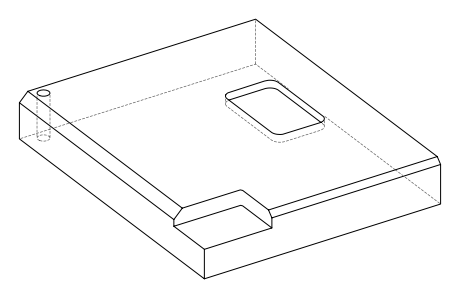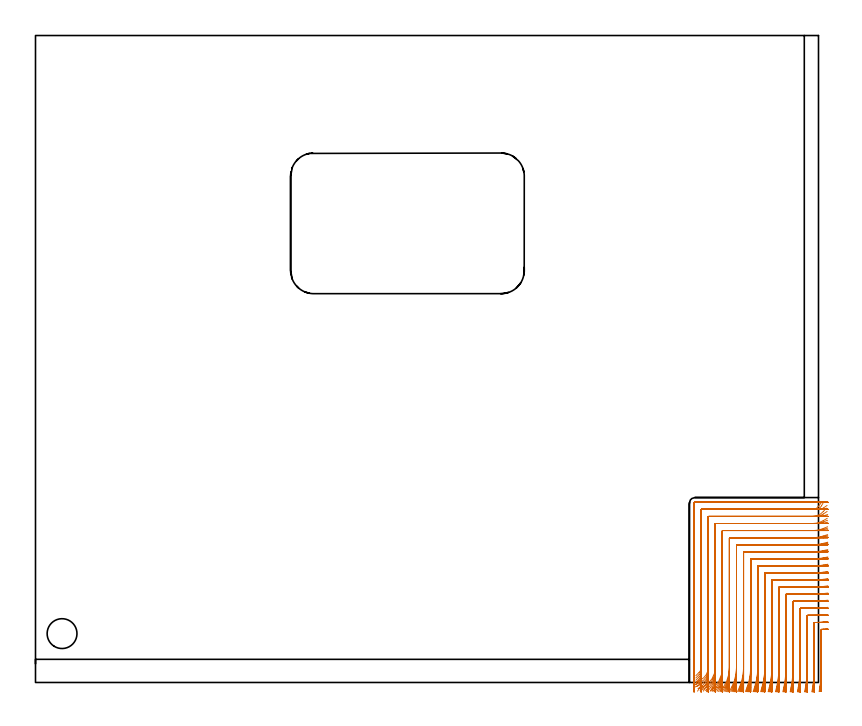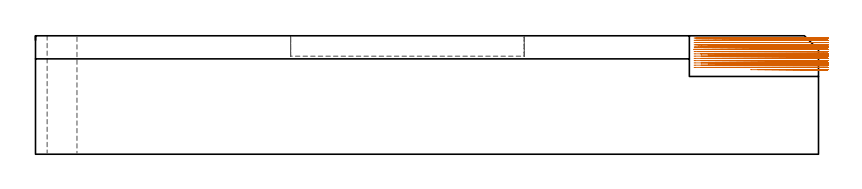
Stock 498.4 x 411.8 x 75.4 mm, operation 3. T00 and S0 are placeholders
(PLAN: 5 operations, 3 tool changes, 126.8 min)
(1 AREA_MILL | FG_CHAMFER_SURFACE | UGT0205_001 | 9.58 min | 12131 mm3)
(2 AREA_MILL_1 | FG_CHAMFER_SURFACE_1 | UGT0205_001 | 20.18 min | 45742 mm3)
(3 MILL_CORNER_NOTCH_RECTANGULAR | CORNER_NOTCH_RECTANGULAR | NXT0201_008 | Follow Part, ap 1.5, ae 75% | 94.07 min | 249529 mm3)
(4 MILL_RECTANGULAR_POCKET | POCKET_RECTANGULAR_STRAIGHT | UGT0201_006 | Follow Part, ap 7, ae 75% | 2.63 min | 170627 mm3)
(5 INDEXABLE_INSERT_DRILL_THROUGH_HOLE_FROM_SOLID | STEP1HOLE | NXT0302_009 | 0.32 min | 21308 mm3)
(TOOL UGT0205_001 | Chamfer Mill 20 x 3 x 45 deg. | D20 FL50 Z2)
(TOOL NXT0201_008 | ENDMILL 6mm [2P460-0600-NA 1630] | D6 FL26 Z6)
(TOOL UGT0201_006 | End Mill 28 mm | D28 FL25 Z2)
(TOOL NXT0302_009 | Index. Insert Drill 19mm [880-D1900L25-05] | D19 PA176 FL95 Z2)
(OP 3 MILL_CORNER_NOTCH_RECTANGULAR, part 1 of 2)
G17 G21 G94 G90
T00 M6
G54
G17 G0 G90 X504.39 Y34.232 S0 M3
G43 Z85.4 H1
Z73.961
G94 G1 X501.4 Y33.982 F250.
G2 X500.473 Y33.91 R81. F500.
G3 X500.2 Y33.617 R0.3
G1 Y9.588
G2 X499.235 Y-2.882 R81.
G1 X498.773 Y-5.846 F250.
G0 Z85.4
X504.388 Y38.764
Z73.961
G1 X501.4 Y38.499
G2 X495.989 Y38.212 R76.5 F500.
G3 X495.7 Y37.917 R0.3
G1 Y9.588
G2 X494.657 Y-3. R76.5
G1 X494.164 Y-5.959 F250.
G0 Z85.4
X504.387 Y43.299
Z73.961
G1 X501.4 Y43.018
G2 X494.645 Y42.7 R72. F500.
G1 X491.495
G3 X491.2 Y42.405 R0.3
G1 Y9.588
G2 X490.091 Y-3. R72.
G1 X489.567 Y-5.954 F250.
G0 Z85.4
X504.385 Y47.839
Z73.961
G1 X501.4 Y47.539
G2 X494.645 Y47.2 R67.5 F500.
G1 X486.995
G3 X486.7 Y46.905 R0.3
G1 Y9.588
G2 X485.516 Y-3. R67.5
G1 X484.956 Y-5.947 F250.
G0 Z85.4
X504.383 Y52.385
Z73.961
G1 X501.4 Y52.063
G2 X494.645 Y51.7 R63. F500.
G1 X482.495
G3 X482.2 Y51.405 R0.3
G1 Y9.588
G2 X480.93 Y-3. R63.
G1 X480.33 Y-5.94 F250.
G0 Z85.4
X504.38 Y56.938
Z73.961
G1 X501.4 Y56.591
G2 X494.645 Y56.2 R58.5 F500.
G1 X477.995
G3 X477.7 Y55.905 R0.3
G1 Y9.588
G2 X476.33 Y-3. R58.5
G1 X475.684 Y-5.93 F250.
G0 Z85.4
X504.376 Y61.499
Z73.961
G1 X501.4 Y61.124
G2 X494.645 Y60.7 R54. F500.
G1 X473.496
G3 X473.2 Y60.404 R0.3
G1 Y9.588
G2 X471.712 Y-3. R54.
G1 X471.013 Y-5.917 F250.
G0 Z85.4
X504.372 Y66.072
Z73.961
G1 X501.4 Y65.663
G2 X494.645 Y65.2 R49.5 F500.
G1 X468.996
G3 X468.7 Y64.904 R0.3
G1 Y9.588
G2 X467.073 Y-3. R49.5
G1 X466.31 Y-5.901 F250.
G0 Z85.4
X504.366 Y70.66
Z73.961
G1 X501.4 Y70.21
G2 X494.645 Y69.7 R45. F500.
G1 X464.496
G3 X464.2 Y69.404 R0.3
G1 Y9.588
G2 X462.404 Y-3. R45.
G1 X461.564 Y-5.88 F250.
G0 Z85.4
X504.358 Y75.268
Z73.961
G1 X501.4 Y74.767
G2 X494.645 Y74.2 R40.5 F500.
G1 X459.996
G3 X459.7 Y73.904 R0.3
G1 Y9.588
G2 X457.694 Y-3. R40.5
G1 X456.762 Y-5.851 F250.
G0 Z85.4
X504.347 Y79.902
Z73.961
G1 X501.4 Y79.339
G2 X494.645 Y78.7 R36. F500.
G1 X455.496
G3 X455.2 Y78.404 R0.3
G1 Y9.588
G2 X452.928 Y-3. R36.
G1 X451.879 Y-5.811 F250.
G0 Z85.4
X504.33 Y84.576
Z73.961
G1 X501.4 Y83.933
G2 X494.645 Y83.2 R31.5 F500.
G1 X450.996
G3 X450.7 Y82.904 R0.3
G1 Y9.588
G2 X448.076 Y-3. R31.5
G1 X446.877 Y-5.75 F250.
G0 Z85.4
X504.305 Y89.309
Z73.961
G1 X501.4 Y88.559
G2 X494.645 Y87.7 R27. F500.
G1 X446.497
G3 X446.2 Y87.403 R0.3
G1 Y9.588
G2 X443.086 Y-3. R27.
G1 X441.688 Y-5.654 F250.
G0 Z85.4
X504.262 Y94.139
Z73.961
G1 X501.4 Y93.238
G2 X494.645 Y92.2 R22.5 F500.
G1 X441.997
G3 X441.7 Y91.903 R0.3
G1 Y9.588
G2 X437.85 Y-3. R22.5
G1 X436.171 Y-5.487 F250.
G0 Z85.4
X504.181 Y99.141
Z73.961
G1 X501.4 Y98.016
G2 X494.645 Y96.7 R18. F500.
G1 X437.497
G3 X437.2 Y96.403 R0.3
G1 Y9.588
G2 X432.067 Y-3. R18.
G1 X429.969 Y-5.144 F250.
G0 Z85.4
X503.997 Y104.513
Z73.961
G1 X501.4 Y103.012
G2 X494.645 Y101.2 R13.5 F500.
G1 X432.997
G3 X432.7 Y100.903 R0.3
G1 Y9.588
G2 X424.844 Y-2.676 R13.5
G1 X422.119 Y-3.93 F250.
G0 Z85.4
X503.382 Y111.005
Z73.961
G1 X501.4 Y108.753
G2 X494.645 Y105.7 R9. F500.
G1 X428.497
G3 X428.2 Y105.403 R0.3
G1 Y9.588
G2 X423.2 Y1.525 R9.
G1 X420.512 Y0.192 F250.
G0 Z85.4
X500.035 Y114.259
Z73.961
G1 X498.173 Y111.907
G2 X494.645 Y110.2 R4.5 F500.
G1 X423.997
G3 X423.7 Y109.903 R0.3
G1 Y9.588
G2 X422.419 Y6.443 R4.5
G1 X420.323 Y4.297 F250.
G0 Z85.4
X497.645 Y114.7
Z73.961
G1 X494.645
X419.8 F500.
G3 X419.2 Y114.1 R0.6
G1 Y9.588
Y6.588 F250.
G0 Z85.4
X504.394 Y34.039
Z72.522
G1 X501.4 Y33.854
G2 X500.479 Y33.802 R81. F500.
G3 X500.2 Y33.508 R0.3
G1 Y8.148
G2 X499.456 Y-2.808 R81.
G1 X499.05 Y-5.781 F250.
G0 Z85.4
X504.394 Y38.559
Z72.522
G1 X501.4 Y38.363
G2 X496.409 Y38.2 R76.5 F500.
G1 X495.995
G3 X495.7 Y37.905 R0.3
G1 Y8.148
G2 X494.883 Y-3. R76.5
G1 X494.446 Y-5.968 F250.
G0 Z85.4
X504.393 Y43.081
Z72.522
G1 X501.4 Y42.873
G2 X496.409 Y42.7 R72. F500.
G1 X491.495
G3 X491.2 Y42.405 R0.3
G1 Y8.148
G2 X490.332 Y-3. R72.
G1 X489.867 Y-5.964 F250.
G0 Z85.4
X504.392 Y47.607
Z72.522
G1 X501.4 Y47.385
G2 X496.409 Y47.2 R67.5 F500.
G1 X486.995
G3 X486.7 Y46.905 R0.3
G1 Y8.148
G2 X485.773 Y-3. R67.5
G1 X485.278 Y-5.959 F250.
G0 Z85.4
X504.391 Y52.136
Z72.522
G1 X501.4 Y51.898
G2 X496.409 Y51.7 R63. F500.
G1 X482.495
G3 X482.2 Y51.405 R0.3
G1 Y8.148
G2 X481.206 Y-3. R63.
G1 X480.675 Y-5.953 F250.
G0 Z85.4
X504.389 Y56.669
Z72.522
G1 X501.4 Y56.413
G2 X496.409 Y56.2 R58.5 F500.
G1 X477.995
G3 X477.7 Y55.905 R0.3
G1 Y8.148
G2 X476.628 Y-3. R58.5
G1 X476.056 Y-5.945 F250.
G0 Z85.4
X504.387 Y61.208
Z72.522
G1 X501.4 Y60.931
G2 X496.409 Y60.7 R54. F500.
G1 X473.496
G3 X473.2 Y60.404 R0.3
G1 Y8.148
G2 X472.037 Y-3. R54.
G1 X471.417 Y-5.935 F250.
G0 Z85.4
X504.385 Y65.755
Z72.522
G1 X501.4 Y65.452
G2 X496.409 Y65.2 R49.5 F500.
G1 X468.996
G3 X468.7 Y64.904 R0.3
G1 Y8.148
G2 X467.428 Y-3. R49.5
G1 X466.753 Y-5.923 F250.
G0 Z85.4
X504.381 Y70.31
Z72.522
G1 X501.4 Y69.978
G2 X496.409 Y69.7 R45. F500.
G1 X464.496
G3 X464.2 Y69.404 R0.3
G1 Y8.148
G2 X462.797 Y-3. R45.
G1 X462.054 Y-5.906 F250.
G0 Z85.4
X504.377 Y74.878
Z72.522
G1 X501.4 Y74.509
G2 X496.409 Y74.2 R40.5 F500.
G1 X459.996
G3 X459.7 Y73.904 R0.3
G1 Y8.148
G2 X458.135 Y-3. R40.5
G1 X457.31 Y-5.884 F250.
G0 Z85.4
X504.371 Y79.463
Z72.522
G1 X501.4 Y79.048
G2 X496.409 Y78.7 R36. F500.
G1 X455.496
G3 X455.2 Y78.404 R0.3
G1 Y8.148
G2 X453.43 Y-3. R36.
G1 X452.501 Y-5.853 F250.
G0 Z85.4
X504.362 Y84.073
Z72.522
G1 X501.4 Y83.598
G2 X496.409 Y83.2 R31.5 F500.
G1 X450.996
G3 X450.7 Y82.904 R0.3
G1 Y8.148
G2 X448.661 Y-3. R31.5
G1 X447.6 Y-5.806 F250.
G0 Z85.4
X504.348 Y88.72
Z72.522
G1 X501.4 Y88.165
G2 X496.409 Y87.7 R27. F500.
G1 X446.497
G3 X446.2 Y87.403 R0.3
G1 Y8.148
G2 X443.791 Y-3. R27.
G1 X442.552 Y-5.732 F250.
G0 Z85.4
X504.325 Y93.426
Z72.522
G1 X501.4 Y92.76
G2 X496.409 Y92.2 R22.5 F500.
G1 X441.997
G3 X441.7 Y91.903 R0.3
G1 Y8.148
G2 X438.744 Y-3. R22.5
G1 X437.258 Y-5.606 F250.
G0 Z85.4
X504.282 Y98.237
Z72.522
G1 X501.4 Y97.406
G2 X496.409 Y96.7 R18. F500.
G1 X437.497
G3 X437.2 Y96.403 R0.3
G1 Y8.148
G2 X433.332 Y-3. R18.
G1 X431.474 Y-5.355 F250.
G0 Z85.4
X504.187 Y103.265
Z72.522
G1 X501.4 Y102.156
G2 X496.409 Y101.2 R13.5 F500.
G1 X432.997
G3 X432.7 Y100.903 R0.3
G1 Y8.148
G2 X426.814 Y-3. R13.5
G1 X424.336 Y-4.692 F250.
G0 Z85.4
X503.897 Y108.874
Z72.522
G1 X501.4 Y107.21
G2 X496.409 Y105.7 R9. F500.
G1 X428.497
G3 X428.2 Y105.403 R0.3
G1 Y8.148
G2 X423.201 Y0.086 R9.
G1 X420.514 Y-1.247 F250.
G0 Z85.4
X501.803 Y115.097
Z72.522
G1 X500.327 Y112.485
G2 X496.409 Y110.2 R4.5 F500.
G1 X423.997
G3 X423.7 Y109.903 R0.3
G1 Y8.148
G2 X422.419 Y5.003 R4.5
G1 X420.322 Y2.858 F250.
G0 Z85.4
X499.409 Y114.7
Z72.522
G1 X496.409
X419.8 F500.
G3 X419.2 Y114.1 R0.6
G1 Y8.148
Y5.148 F250.
G0 Z85.4
X504.399 Y33.835
Z71.083
G1 X501.4 Y33.74
G2 X500.488 Y33.717 R81. F500.
G3 X500.2 Y33.422 R0.3
G1 Y6.709
G2 X499.648 Y-2.728 R81.
G1 X499.299 Y-5.707 F250.
G0 Z85.4
X504.398 Y38.343
Z71.083
G1 X501.4 Y38.243
G2 X498.849 Y38.2 R76.5 F500.
G1 X495.995
G3 X495.7 Y37.905 R0.3
G1 Y6.709
G2 X495.081 Y-3. R76.5
G1 X494.701 Y-5.976 F250.
G0 Z85.4
X504.398 Y42.851
Z71.083
G1 X501.4 Y42.745
G2 X498.849 Y42.7 R72. F500.
G1 X491.495
G3 X491.2 Y42.405 R0.3
G1 Y6.709
G2 X490.542 Y-3. R72.
G1 X490.138 Y-5.973 F250.
G0 Z85.4
X504.398 Y47.362
Z71.083
G1 X501.4 Y47.248
G2 X498.849 Y47.2 R67.5 F500.
G1 X486.995
G3 X486.7 Y46.905 R0.3
G1 Y6.709
G2 X485.998 Y-3. R67.5
G1 X485.567 Y-5.969 F250.
G0 Z85.4
X504.398 Y51.873
Z71.083
G1 X501.4 Y51.752
G2 X498.849 Y51.7 R63. F500.
G1 X482.495
G3 X482.2 Y51.405 R0.3
G1 Y6.709
G2 X481.447 Y-3. R63.
G1 X480.985 Y-5.964 F250.
G0 Z85.4
X504.397 Y56.386
Z71.083
G1 X501.4 Y56.256
G2 X498.849 Y56.2 R58.5 F500.
G1 X477.995
G3 X477.7 Y55.905 R0.3
G1 Y6.709
G2 X476.889 Y-3. R58.5
G1 X476.391 Y-5.958 F250.
G0 Z85.4
X504.397 Y60.902
Z71.083
G1 X501.4 Y60.76
G2 X498.849 Y60.7 R54. F500.
G1 X473.496
G3 X473.2 Y60.404 R0.3
G1 Y6.709
G2 X472.32 Y-3. R54.
G1 X471.781 Y-5.951 F250.
G0 Z85.4
X504.396 Y65.42
Z71.083
G1 X501.4 Y65.266
G2 X498.849 Y65.2 R49.5 F500.
G1 X468.996
G3 X468.7 Y64.904 R0.3
G1 Y6.709
G2 X467.739 Y-3. R49.5
G1 X467.15 Y-5.942 F250.
G0 Z85.4
X504.395 Y69.942
Z71.083
G1 X501.4 Y69.772
G2 X498.849 Y69.7 R45. F500.
G1 X464.496
G3 X464.2 Y69.404 R0.3
G1 Y6.709
G2 X463.14 Y-3. R45.
G1 X462.493 Y-5.929 F250.
G0 Z85.4
X504.394 Y74.469
Z71.083
G1 X501.4 Y74.28
G2 X498.849 Y74.2 R40.5 F500.
G1 X459.996
G3 X459.7 Y73.904 R0.3
G1 Y6.709
G2 X458.519 Y-3. R40.5
G1 X457.8 Y-5.913 F250.
G0 Z85.4
X504.392 Y79.003
Z71.083
G1 X501.4 Y78.79
G2 X498.849 Y78.7 R36. F500.
G1 X455.496
G3 X455.2 Y78.404 R0.3
G1 Y6.709
G2 X453.866 Y-3. R36.
G1 X453.057 Y-5.889 F250.
G0 Z85.4
X504.39 Y83.546
Z71.083
G1 X501.4 Y83.303
G2 X498.849 Y83.2 R31.5 F500.
G1 X450.996
G3 X450.7 Y82.904 R0.3
G1 Y6.709
G2 X449.166 Y-3. R31.5
G1 X448.242 Y-5.854 F250.
G0 Z85.4
X504.387 Y88.104
Z71.083
G1 X501.4 Y87.821
G2 X498.849 Y87.7 R27. F500.
G1 X446.496
G3 X446.2 Y87.404 R0.3
G1 Y6.709
G2 X444.394 Y-3. R27.
G1 X443.315 Y-5.799 F250.
G0 Z85.4
X504.381 Y92.685
Z71.083
G1 X501.4 Y92.345
G2 X498.849 Y92.2 R22.5 F500.
G1 X441.997
G3 X441.7 Y91.903 R0.3
G1 Y6.709
G2 X439.497 Y-3. R22.5
G1 X438.203 Y-5.706 F250.
G0 Z85.4
X504.37 Y97.307
Z71.083
G1 X501.4 Y96.882
G2 X498.849 Y96.7 R18. F500.
G1 X437.497
G3 X437.2 Y96.403 R0.3
G1 Y6.709
G2 X434.357 Y-3. R18.
G1 X432.739 Y-5.526 F250.
G0 Z85.4
X504.346 Y102.01
Z71.083
G1 X501.4 Y101.443
G2 X498.849 Y101.2 R13.5 F500.
G1 X432.997
G3 X432.7 Y100.903 R0.3
G1 Y6.709
G2 X428.58 Y-3. R13.5
G1 X426.423 Y-5.084 F250.
G0 Z85.4
X504.277 Y106.919
Z71.083
G1 X501.4 Y106.069
G2 X498.849 Y105.7 R9. F500.
G1 X428.497
G3 X428.2 Y105.403 R0.3
G1 Y6.709
G2 X423.461 Y-1.218 R9.
G1 X420.819 Y-2.639 F250.
G0 Z85.4
X503.872 Y112.693
Z71.083
G1 X501.4 Y110.993
G2 X498.849 Y110.2 R4.5 F500.
G1 X423.997
G3 X423.7 Y109.903 R0.3
G1 Y6.709
G2 X422.419 Y3.564 R4.5
G1 X420.323 Y1.418 F250.
G0 Z85.4
X501.849 Y114.7
Z71.083
G1 X498.849
X419.8 F500.
G3 X419.2 Y114.1 R0.6
G1 Y6.709
Y3.709 F250.
G0 Z85.4
X504.4 Y33.717
Z69.644
G1 X501.4 Y33.701
G2 X500.978 Y33.7 R81. F500.
G1 X500.494
G3 X500.2 Y33.406 R0.3
G1 Y5.269
G2 X499.812 Y-2.647 R81.
G1 X499.519 Y-5.632 F250.
G0 Z85.4
X504.4 Y38.218
Z69.644
G1 X501.4 Y38.201
G2 X500.978 Y38.2 R76.5 F500.
G1 X495.995
G3 X495.7 Y37.905 R0.3
G1 Y5.269
G2 X495.252 Y-3. R76.5
G1 X494.927 Y-5.982 F250.
G0 Z85.4
X504.4 Y42.719
Z69.644
G1 X501.4 Y42.701
G2 X500.978 Y42.7 R72. F500.
G1 X491.495
G3 X491.2 Y42.405 R0.3
G1 Y5.269
G2 X490.724 Y-3. R72.
G1 X490.379 Y-5.98 F250.
G0 Z85.4
X504.4 Y47.22
Z69.644
G1 X501.4 Y47.201
G2 X500.978 Y47.2 R67.5 F500.
G1 X486.995
G3 X486.7 Y46.905 R0.3
G1 Y5.269
G2 X486.192 Y-3. R67.5
G1 X485.824 Y-5.977 F250.
G0 Z85.4
X504.4 Y51.721
Z69.644
G1 X501.4 Y51.701
G2 X500.978 Y51.7 R63. F500.
G1 X482.495
G3 X482.2 Y51.405 R0.3
G1 Y5.269
G2 X481.655 Y-3. R63.
G1 X481.261 Y-5.974 F250.
G0 Z85.4
X504.4 Y56.223
Z69.644
G1 X501.4 Y56.202
G2 X500.978 Y56.2 R58.5 F500.
G1 X477.995
G3 X477.7 Y55.905 R0.3
G1 Y5.269
G2 X477.113 Y-3. R58.5
G1 X476.688 Y-5.97 F250.
G0 Z85.4
X504.4 Y60.725
Z69.644
G1 X501.4 Y60.702
G2 X500.978 Y60.7 R54. F500.
G1 X473.496
G3 X473.2 Y60.404 R0.3
G1 Y5.269
G2 X472.563 Y-3. R54.
G1 X472.104 Y-5.965 F250.
G0 Z85.4
X504.4 Y65.227
Z69.644
G1 X501.4 Y65.202
G2 X500.978 Y65.2 R49.5 F500.
G1 X468.996
G3 X468.7 Y64.904 R0.3
G1 Y5.269
G2 X468.004 Y-3. R49.5
G1 X467.503 Y-5.958 F250.
G0 Z85.4
X504.4 Y69.73
Z69.644
G1 X501.4 Y69.702
G2 X500.978 Y69.7 R45. F500.
G1 X464.496
G3 X464.2 Y69.404 R0.3
G1 Y5.269
G2 X463.434 Y-3. R45.
G1 X462.882 Y-5.949 F250.
G0 Z85.4
X504.4 Y74.233
Z69.644
G1 X501.4 Y74.202
G2 X500.978 Y74.2 R40.5 F500.
G1 X459.996
G3 X459.7 Y73.904 R0.3
G1 Y5.269
G2 X458.847 Y-3. R40.5
G1 X458.234 Y-5.937 F250.
G0 Z85.4
X504.4 Y78.738
Z69.644
G1 X501.4 Y78.702
G2 X500.978 Y78.7 R36. F500.
G1 X455.496
G3 X455.2 Y78.404 R0.3
G1 Y5.269
G2 X454.237 Y-3. R36.
G1 X453.548 Y-5.92 F250.
G0 Z85.4
X504.4 Y83.243
Z69.644
G1 X501.4 Y83.203
G2 X500.978 Y83.2 R31.5 F500.
G1 X450.996
G3 X450.7 Y82.904 R0.3
G1 Y5.269
G2 X449.595 Y-3. R31.5
G1 X448.808 Y-5.895 F250.
G0 Z85.4
X504.4 Y87.75
Z69.644
G1 X501.4 Y87.703
G2 X500.978 Y87.7 R27. F500.
G1 X446.497
G3 X446.2 Y87.403 R0.3
G1 Y5.269
G2 X444.902 Y-3. R27.
G1 X443.984 Y-5.856 F250.
G0 Z85.4
X504.399 Y92.26
Z69.644
G1 X501.4 Y92.204
G2 X500.978 Y92.2 R22.5 F500.
G1 X441.997
G3 X441.7 Y91.903 R0.3
G1 Y5.269
G2 X440.125 Y-3. R22.5
G1 X439.023 Y-5.79 F250.
G0 Z85.4
X504.399 Y96.775
Z69.644
G1 X501.4 Y96.705
G2 X500.978 Y96.7 R18. F500.
G1 X437.497
G3 X437.2 Y96.403 R0.3
G1 Y5.269
G2 X435.188 Y-3. R18.
G1 X433.81 Y-5.665 F250.
G0 Z85.4
X504.399 Y101.3
Z69.644
G1 X501.4 Y101.207
G2 X500.978 Y101.2 R13.5 F500.
G1 X432.997
G3 X432.7 Y100.903 R0.3
G1 Y5.269
G2 X429.871 Y-3. R13.5
G1 X428.033 Y-5.371 F250.
G0 Z85.4
X504.397 Y105.85
Z69.644
G1 X501.4 Y105.71
G2 X500.978 Y105.7 R9. F500.
G1 X428.497
G3 X428.2 Y105.403 R0.3
G1 Y5.269
G2 X424.171 Y-2.233 R9.
G1 X421.671 Y-3.89 F250.
G0 Z85.4
X504.387 Y110.501
Z69.644
G1 X501.4 Y110.22
G2 X500.978 Y110.2 R4.5 F500.
G1 X423.997
G3 X423.7 Y109.903 R0.3
G1 Y5.269
G2 X422.419 Y2.125 R4.5
G1 X420.322 Y-0.021 F250.
G0 Z85.4
X503.978 Y114.7
Z69.644
G1 X500.978
X419.8 F500.
G3 X419.2 Y114.1 R0.6
G1 Y5.269
Y2.269 F250.
G0 Z85.4
X504.4 Y33.7
Z68.205
G1 X501.4
X500.494 F500.
G3 X500.2 Y33.406 R0.3
G1 Y3.691
G2 X499.958 Y-2.564 R81.
G1 X499.727 Y-5.555 F250.
G0 Z85.4
X504.4 Y38.2
Z68.205
G1 X501.4
X495.995 F500.
G3 X495.7 Y37.905 R0.3
G1 Y3.691
G2 X495.407 Y-3. R76.5
G1 X495.144 Y-5.989 F250.
G0 Z85.4
X504.4 Y42.7
Z68.205
G1 X501.4
X491.495 F500.
G3 X491.2 Y42.405 R0.3
G1 Y3.691
G2 X490.888 Y-3. R72.
G1 X490.61 Y-5.987 F250.
G0 Z85.4
X504.4 Y47.2
Z68.205
G1 X501.4
X486.995 F500.
G3 X486.7 Y46.905 R0.3
G1 Y3.691
G2 X486.368 Y-3. R67.5
G1 X486.07 Y-5.985 F250.
G0 Z85.4
X504.4 Y51.7
Z68.205
G1 X501.4
X482.495 F500.
G3 X482.2 Y51.405 R0.3
G1 Y3.691
G2 X481.844 Y-3. R63.
G1 X481.525 Y-5.983 F250.
G0 Z85.4
X504.4 Y56.2
Z68.205
G1 X501.4
X477.995 F500.
G3 X477.7 Y55.905 R0.3
G1 Y3.691
G2 X477.316 Y-3. R58.5
G1 X476.973 Y-5.98 F250.
G0 Z85.4
X504.4 Y60.7
Z68.205
G1 X501.4
X473.496 F500.
G3 X473.2 Y60.404 R0.3
G1 Y3.691
G2 X472.784 Y-3. R54.
G1 X472.412 Y-5.977 F250.
G0 Z85.4
X504.4 Y65.2
Z68.205
G1 X501.4
X468.996 F500.
G3 X468.7 Y64.904 R0.3
G1 Y3.691
G2 X468.246 Y-3. R49.5
G1 X467.84 Y-5.972 F250.
G0 Z85.4
X504.4 Y69.7
Z68.205
G1 X501.4
X464.496 F500.
G3 X464.2 Y69.404 R0.3
G1 Y3.691
G2 X463.7 Y-3. R45.
G1 X463.254 Y-5.967 F250.
G0 Z85.4
X504.4 Y74.2
Z68.205
G1 X501.4
X459.996 F500.
G3 X459.7 Y73.904 R0.3
G1 Y3.691
G2 X459.144 Y-3. R40.5
G1 X458.648 Y-5.959 F250.
G0 Z85.4
X504.4 Y78.7
Z68.205
G1 X501.4
X455.496 F500.
G3 X455.2 Y78.404 R0.3
G1 Y3.691
G2 X454.573 Y-3. R36.
G1 X454.015 Y-5.948 F250.
G0 Z85.4
X504.4 Y83.2
Z68.205
G1 X501.4
X450.996 F500.
G3 X450.7 Y82.904 R0.3
G1 Y3.691
G2 X449.981 Y-3. R31.5
G1 X449.344 Y-5.932 F250.
G0 Z85.4
X504.4 Y87.7
Z68.205
G1 X501.4
X446.497 F500.
G3 X446.2 Y87.403 R0.3
G1 Y3.691
G2 X445.358 Y-3. R27.
G1 X444.615 Y-5.906 F250.
G0 Z85.4
X504.4 Y92.2
Z68.205
G1 X501.4
X441.997 F500.
G3 X441.7 Y91.903 R0.3
G1 Y3.691
G2 X440.682 Y-3. R22.5
G1 X439.79 Y-5.864 F250.
G0 Z85.4
X504.4 Y96.7
Z68.205
G1 X501.4
X437.497 F500.
G3 X437.2 Y96.403 R0.3
G1 Y3.691
G2 X435.91 Y-3. R18.
G1 X434.795 Y-5.785 F250.
G0 Z85.4
X504.4 Y101.2
Z68.205
G1 X501.4
X432.997 F500.
G3 X432.7 Y100.903 R0.3
G1 Y3.691
G2 X430.925 Y-3. R13.5
G1 X429.439 Y-5.606 F250.
G0 Z85.4
X504.4 Y105.7
Z68.205
G1 X501.4
X428.497 F500.
G3 X428.2 Y105.403 R0.3
G1 Y3.691
G2 X425.22 Y-3. R9.
G1 X422.99 Y-5.007 F250.
G0 Z85.4
X504.4 Y110.2
Z68.205
G1 X501.4
X423.997 F500.
G3 X423.7 Y109.903 R0.3
G1 Y3.691
G2 X421.957 Y0.134 R4.5
G1 X419.586 Y-1.704 F250.
G0 Z85.4
X504.4 Y114.7
Z68.205
G1 X501.4
X419.8 F500.
G3 X419.2 Y114.1 R0.6
G1 Y3.691
Y0.691 F250.
G0 Z85.4
X504.4 Y33.7
Z66.767
G1 X501.4
X500.494 F500.
G3 X500.2 Y33.406 R0.3
G1 Y1.915
G2 X500.08 Y-2.485 R81.
G1 X499.917 Y-5.481 F250.
G0 Z85.4
X504.4 Y38.2
Z66.767
G1 X501.4
X495.995 F500.
G3 X495.7 Y37.905 R0.3
G1 Y1.915
G2 X495.542 Y-3. R76.5
G1 X495.349 Y-5.994 F250.
G0 Z85.4
X504.4 Y42.7
Z66.767
G1 X501.4
X491.495 F500.
G3 X491.2 Y42.405 R0.3
G1 Y1.915
G2 X491.032 Y-3. R72.
G1 X490.827 Y-5.993 F250.
G0 Z85.4
X504.4 Y47.2
Z66.767
G1 X501.4
X486.995 F500.
G3 X486.7 Y46.905 R0.3
G1 Y1.915
G2 X486.521 Y-3. R67.5
G1 X486.302 Y-5.992 F250.
G0 Z85.4
X504.4 Y51.7
Z66.767
G1 X501.4
X482.495 F500.
G3 X482.2 Y51.405 R0.3
G1 Y1.915
G2 X482.008 Y-3. R63.
G1 X481.774 Y-5.991 F250.
G0 Z85.4
X504.4 Y56.2
Z66.767
G1 X501.4
X477.995 F500.
G3 X477.7 Y55.905 R0.3
G1 Y1.915
G2 X477.493 Y-3. R58.5
G1 X477.241 Y-5.989 F250.
G0 Z85.4
X504.4 Y60.7
Z66.767
G1 X501.4
X473.496 F500.
G3 X473.2 Y60.404 R0.3
G1 Y1.915
G2 X472.976 Y-3. R54.
G1 X472.703 Y-5.988 F250.
G0 Z85.4
X504.4 Y65.2
Z66.767
G1 X501.4
X468.996 F500.
G3 X468.7 Y64.904 R0.3
G1 Y1.915
G2 X468.455 Y-3. R49.5
G1 X468.157 Y-5.985 F250.
G0 Z85.4
X504.4 Y69.7
Z66.767
G1 X501.4
X464.496 F500.
G3 X464.2 Y69.404 R0.3
G1 Y1.915
G2 X463.931 Y-3. R45.
G1 X463.603 Y-5.982 F250.
G0 Z85.4
X504.4 Y74.2
Z66.767
G1 X501.4
X459.996 F500.
G3 X459.7 Y73.904 R0.3
G1 Y1.915
G2 X459.401 Y-3. R40.5
G1 X459.037 Y-5.978 F250.
G0 Z85.4
X504.4 Y78.7
Z66.767
G1 X501.4
X455.496 F500.
G3 X455.2 Y78.404 R0.3
G1 Y1.915
G2 X454.863 Y-3. R36.
G1 X454.453 Y-5.972 F250.
G0 Z85.4
X504.4 Y83.2
Z66.767
G1 X501.4
X450.996 F500.
G3 X450.7 Y82.904 R0.3
G1 Y1.915
G2 X450.314 Y-3. R31.5
G1 X449.846 Y-5.963 F250.
G0 Z85.4
X504.4 Y87.7
Z66.767
G1 X501.4
X446.496 F500.
G3 X446.2 Y87.403 R0.3
G1 Y1.915
G2 X445.749 Y-3. R27.
G1 X445.203 Y-5.95 F250.
G0 Z85.4
X504.4 Y92.2
Z66.767
G1 X501.4
X441.997 F500.
G3 X441.7 Y91.903 R0.3
G1 Y1.915
G2 X441.157 Y-3. R22.5
G1 X440.501 Y-5.928 F250.
G0 Z85.4
X504.4 Y96.7
Z66.767
G1 X501.4
X437.497 F500.
G3 X437.2 Y96.403 R0.3
G1 Y1.915
G2 X436.516 Y-3. R18.
G1 X435.697 Y-5.886 F250.
G0 Z85.4
X504.4 Y101.2
Z66.767
G1 X501.4
X432.997 F500.
G3 X432.7 Y100.903 R0.3
G1 Y1.915
G2 X431.773 Y-3. R13.5
G1 X430.681 Y-5.794 F250.
G0 Z85.4
X504.4 Y105.7
Z66.767
G1 X501.4
X428.497 F500.
G3 X428.2 Y105.403 R0.3
G1 Y1.915
G2 X426.739 Y-3. R9.
G1 X425.101 Y-5.513 F250.
G0 Z85.4
X504.4 Y110.2
Z66.767
G1 X501.4
X423.997 F500.
G3 X423.7 Y109.903 R0.3
G1 Y1.915
G2 X421.415 Y-2.002 R4.5
G1 X418.804 Y-3.478 F250.
G0 Z85.4
X504.4 Y114.7
Z66.767
G1 X501.4
X419.8 F500.
G3 X419.2 Y114.1 R0.6
G1 Y1.915
Y-1.085 F250.
G0 Z85.4
X504.4 Y33.7
Z65.328
G1 X501.4
X500.494 F500.
G3 X500.2 Y33.406 R0.3
G1 Y-0.6
G2 X500.18 Y-2.415 R81.
G1 X500.112 Y-5.414 F250.
G0 Z85.4
X504.4 Y38.2
Z65.328
G1 X501.4
X495.995 F500.
G3 X495.7 Y37.905 R0.3
G1 Y-0.6
G2 X495.662 Y-3. R76.5
G1 X495.568 Y-5.999 F250.
G0 Z85.4
X504.4 Y42.7
Z65.328
G1 X501.4
X491.495 F500.
G3 X491.2 Y42.405 R0.3
G1 Y-0.6
G2 X491.16 Y-3. R72.
G1 X491.06 Y-5.998 F250.
G0 Z85.4
X504.4 Y47.2
Z65.328
G1 X501.4
X486.995 F500.
G3 X486.7 Y46.905 R0.3
G1 Y-0.6
G2 X486.657 Y-3. R67.5
G1 X486.551 Y-5.998 F250.
G0 Z85.4
X504.4 Y51.7
Z65.328
G1 X501.4
X482.495 F500.
G3 X482.2 Y51.405 R0.3
G1 Y-0.6
G2 X482.154 Y-3. R63.
G1 X482.04 Y-5.998 F250.
G0 Z85.4
X504.4 Y56.2
Z65.328
G1 X501.4
X477.995 F500.
G3 X477.7 Y55.905 R0.3
G1 Y-0.6
G2 X477.651 Y-3. R58.5
G1 X477.528 Y-5.997 F250.
G0 Z85.4
X504.4 Y60.7
Z65.328
G1 X501.4
X473.495 F500.
G3 X473.2 Y60.405 R0.3
G1 Y-0.6
G2 X473.147 Y-3. R54.
G1 X473.013 Y-5.997 F250.
G0 Z85.4
X504.4 Y65.2
Z65.328
G1 X501.4
X468.996 F500.
G3 X468.7 Y64.904 R0.3
G1 Y-0.6
G2 X468.642 Y-3. R49.5
G1 X468.496 Y-5.996 F250.
G0 Z85.4
X504.4 Y69.7
Z65.328
G1 X501.4
X464.496 F500.
G3 X464.2 Y69.404 R0.3
G1 Y-0.6
G2 X464.136 Y-3. R45.
G1 X463.976 Y-5.996 F250.
G0 Z85.4
X504.4 Y74.2
Z65.328
G1 X501.4
X459.996 F500.
G3 X459.7 Y73.904 R0.3
G1 Y-0.6
G2 X459.629 Y-3. R40.5
G1 X459.451 Y-5.995 F250.
G0 Z85.4
X504.4 Y78.7
Z65.328
G1 X501.4
X455.496 F500.
G3 X455.2 Y78.404 R0.3
G1 Y-0.6
G2 X455.12 Y-3. R36.
G1 X454.92 Y-5.993 F250.
G0 Z85.4
X504.4 Y83.2
Z65.328
G1 X501.4
X450.996 F500.
G3 X450.7 Y82.904 R0.3
G1 Y-0.6
G2 X450.608 Y-3. R31.5
G1 X450.38 Y-5.991 F250.
G0 Z85.4
X504.4 Y87.7
Z65.328
G1 X501.4
X446.496 F500.
G3 X446.2 Y87.404 R0.3
G1 Y-0.6
G2 X446.093 Y-3. R27.
G1 X445.827 Y-5.988 F250.
G0 Z85.4
X504.4 Y92.2
Z65.328
G1 X501.4
X441.997 F500.
G3 X441.7 Y91.903 R0.3
G1 Y-0.6
G2 X441.572 Y-3. R22.5
G1 X441.252 Y-5.983 F250.
G0 Z85.4
X504.4 Y96.7
Z65.328
G1 X501.4
X437.497 F500.
G3 X437.2 Y96.403 R0.3
G1 Y-0.6
G2 X437.039 Y-3. R18.
G1 X436.639 Y-5.973 F250.
G0 Z85.4
X504.4 Y101.2
Z65.328
G1 X501.4
X432.997 F500.
G3 X432.7 Y100.903 R0.3
G1 Y-0.6
G2 X432.485 Y-3. R13.5
G1 X431.952 Y-5.952 F250.
G0 Z85.4
X504.4 Y105.7
Z65.328
G1 X501.4
X428.497 F500.
G3 X428.2 Y105.403 R0.3
G1 Y-0.6
G2 X427.874 Y-3. R9.
G1 X427.074 Y-5.891 F250.
G0 Z85.4
X504.4 Y110.2
Z65.328
G1 X501.4
X423.997 F500.
G3 X423.7 Y109.903 R0.3
G1 Y-0.6
G2 X423.007 Y-3. R4.5
G1 X421.407 Y-5.538 F250.
G0 Z85.4
X504.4 Y114.7
Z65.328
G1 X501.4
X419.8 F500.
G3 X419.2 Y114.1 R0.6
G1 Y-0.6
Y-3.6 F250.
G0 Z85.4
X504.4 Y33.7
Z63.889
G1 X501.4
X500.494 F500.
G3 X500.2 Y33.406 R0.3
G1 Y-2.4
Y-5.4 F250.
G0 Z85.4
X504.4 Y38.2
Z63.889
G1 X501.4
X495.995 F500.
G3 X495.7 Y37.905 R0.3
G1 Y-2.6
G2 X495.699 Y-3. R76.5
G1 X495.683 Y-6. F250.
G0 Z85.4
X504.4 Y42.7
Z63.889
G1 X501.4
X491.495 F500.
G3 X491.2 Y42.405 R0.3
G1 Y-2.6
G2 X491.199 Y-3. R72.
G1 X491.182 Y-6. F250.
G0 Z85.4
X504.4 Y47.2
Z63.889
G1 X501.4
X486.995 F500.
G3 X486.7 Y46.905 R0.3
G1 Y-2.6
G2 X486.699 Y-3. R67.5
G1 X486.681 Y-6. F250.
G0 Z85.4
X504.4 Y51.7
Z63.889
G1 X501.4
X482.495 F500.
G3 X482.2 Y51.405 R0.3
G1 Y-2.6
G2 X482.199 Y-3. R63.
G1 X482.18 Y-6. F250.
G0 Z85.4
X504.4 Y56.2
Z63.889
G1 X501.4
X477.995 F500.
G3 X477.7 Y55.905 R0.3
G1 Y-2.6
G2 X477.699 Y-3. R58.5
G1 X477.678 Y-6. F250.
G0 Z85.4
X504.4 Y60.7
Z63.889
G1 X501.4
X473.495 F500.
G3 X473.2 Y60.405 R0.3
G1 Y-2.6
G2 X473.199 Y-3. R54.
G1 X473.176 Y-6. F250.
G0 Z85.4
X504.4 Y65.2
Z63.889
G1 X501.4
X468.996 F500.
G3 X468.7 Y64.904 R0.3
G1 Y-2.6
G2 X468.698 Y-3. R49.5
G1 X468.674 Y-6. F250.
G0 Z85.4
X504.4 Y69.7
Z63.889
G1 X501.4
X464.496 F500.
G3 X464.2 Y69.404 R0.3
G1 Y-2.6
G2 X464.198 Y-3. R45.
G1 X464.172 Y-6. F250.
G0 Z85.4
X504.4 Y74.2
Z63.889
G1 X501.4
X459.996 F500.
G3 X459.7 Y73.904 R0.3
G1 Y-2.6
G2 X459.698 Y-3. R40.5
G1 X459.668 Y-6. F250.
G0 Z85.4
X504.4 Y78.7
Z63.889
G1 X501.4
X455.496 F500.
G3 X455.2 Y78.404 R0.3
G1 Y-2.6
G2 X455.198 Y-3. R36.
G1 X455.164 Y-6. F250.
G0 Z85.4
X504.4 Y83.2
Z63.889
G1 X501.4
X450.996 F500.
G3 X450.7 Y82.904 R0.3
G1 Y-2.6
G2 X450.697 Y-3. R31.5
G1 X450.659 Y-6. F250.
G0 Z85.4
X504.4 Y87.7
Z63.889
G1 X501.4
X446.496 F500.
G3 X446.2 Y87.404 R0.3
G1 Y-2.6
G2 X446.197 Y-3. R27.
G1 X446.153 Y-6. F250.
G0 Z85.4
X504.4 Y92.2
Z63.889
G1 X501.4
X441.997 F500.
G3 X441.7 Y91.903 R0.3
G1 Y-2.6
G2 X441.696 Y-3. R22.5
G1 X441.643 Y-6. F250.
G0 Z85.4
X504.4 Y96.7
Z63.889
G1 X501.4
X437.497 F500.
G3 X437.2 Y96.403 R0.3
G1 Y-2.6
G2 X437.196 Y-3. R18.
G1 X437.129 Y-5.999 F250.
G0 Z85.4
X504.4 Y101.2
Z63.889
G1 X501.4
X432.997 F500.
G3 X432.7 Y100.903 R0.3
G1 Y-2.6
G2 X432.694 Y-3. R13.5
G1 X432.605 Y-5.999 F250.
G0 Z85.4
X504.4 Y105.7
Z63.889
G1 X501.4
X428.497 F500.
G3 X428.2 Y105.403 R0.3
G1 Y-2.6
G2 X428.191 Y-3. R9.
G1 X428.058 Y-5.997 F250.
G0 Z85.4
X504.4 Y110.2
Z63.889
G1 X501.4
X423.997 F500.
G3 X423.7 Y109.903 R0.3
G1 Y-2.6
G2 X423.682 Y-3. R4.5
G1 X423.415 Y-5.988 F250.
G0 Z85.4
X504.4 Y114.7
Z63.889
G1 X501.4
X419.8 F500.
G3 X419.2 Y114.1 R0.6
G1 Y-2.6
Y-5.6 F250.
G0 Z85.4
X504.4 Y33.7
Z62.45
G1 X501.4
X500.494 F500.
G3 X500.2 Y33.406 R0.3
G1 Y-2.4
Y-5.4 F250.
G0 Z85.4
X504.4 Y38.2
Z62.45
G1 X501.4
X495.995 F500.
G3 X495.7 Y37.905 R0.3
G1 Y-3.
Y-6. F250.
G0 Z85.4
X504.4 Y42.7
Z62.45
G1 X501.4
X491.495 F500.
G3 X491.2 Y42.405 R0.3
G1 Y-3.
Y-6. F250.
G0 Z85.4
X504.4 Y47.2
Z62.45
G1 X501.4
X486.995 F500.
G3 X486.7 Y46.905 R0.3
G1 Y-3.
Y-6. F250.
G0 Z85.4
X504.4 Y51.7
Z62.45
G1 X501.4
X482.495 F500.
G3 X482.2 Y51.405 R0.3
G1 Y-3.
Y-6. F250.
G0 Z85.4
X504.4 Y56.2
Z62.45
G1 X501.4
X477.995 F500.
G3 X477.7 Y55.905 R0.3
G1 Y-3.
Y-6. F250.
G0 Z85.4
X504.4 Y60.7
Z62.45
G1 X501.4
X473.495 F500.
G3 X473.2 Y60.405 R0.3
G1 Y-3.
Y-6. F250.
G0 Z85.4
X504.4 Y65.2
Z62.45
G1 X501.4
X468.996 F500.
G3 X468.7 Y64.904 R0.3
G1 Y-3.
Y-6. F250.
G0 Z85.4
X504.4 Y69.7
Z62.45
G1 X501.4
X464.496 F500.
G3 X464.2 Y69.404 R0.3
G1 Y-3.
Y-6. F250.
G0 Z85.4
X504.4 Y74.2
Z62.45
G1 X501.4
X459.996 F500.
G3 X459.7 Y73.904 R0.3
G1 Y-3.
Y-6. F250.
G0 Z85.4
X504.4 Y78.7
Z62.45
G1 X501.4
X455.496 F500.
G3 X455.2 Y78.404 R0.3
G1 Y-3.
Y-6. F250.
G0 Z85.4
X504.4 Y83.2
Z62.45
G1 X501.4
X450.996 F500.
G3 X450.7 Y82.904 R0.3
G1 Y-3.
Y-6. F250.
G0 Z85.4
X504.4 Y87.7
Z62.45
G1 X501.4
X446.496 F500.
G3 X446.2 Y87.404 R0.3
G1 Y-3.
Y-6. F250.
G0 Z85.4
X504.4 Y92.2
Z62.45
G1 X501.4
X441.997 F500.
G3 X441.7 Y91.903 R0.3
G1 Y-3.
Y-6. F250.
G0 Z85.4
X504.4 Y96.7
Z62.45
G1 X501.4
X437.497 F500.
G3 X437.2 Y96.403 R0.3
G1 Y-3.
Y-6. F250.
G0 Z85.4
X504.4 Y101.2
Z62.45
G1 X501.4
X432.997 F500.
G3 X432.7 Y100.903 R0.3
G1 Y-3.
Y-6. F250.
G0 Z85.4
X504.4 Y105.7
Z62.45
G1 X501.4
X428.497 F500.
G3 X428.2 Y105.403 R0.3
G1 Y-3.
Y-6. F250.
G0 Z85.4
X504.4 Y110.2
Z62.45
G1 X501.4
X423.997 F500.
G3 X423.7 Y109.903 R0.3
G1 Y-3.
Y-6. F250.
G0 Z85.4
X504.4 Y114.7
Z62.45
G1 X501.4
X419.8 F500.
G3 X419.2 Y114.1 R0.6
G1 Y-3.
Y-6. F250.
G0 Z85.4
X504.4 Y33.7
Z61.011
G1 X501.4
X500.494 F500.
G3 X500.2 Y33.406 R0.3
G1 Y-2.4
Y-5.4 F250.
G0 Z85.4
X504.4 Y38.2
Z61.011
G1 X501.4
X495.995 F500.
G3 X495.7 Y37.905 R0.3
G1 Y-3.
Y-6. F250.
G0 Z85.4
X504.4 Y42.7
Z61.011
G1 X501.4
X491.495 F500.
G3 X491.2 Y42.405 R0.3
G1 Y-3.
Y-6. F250.
G0 Z85.4
X504.4 Y47.2
Z61.011
G1 X501.4
X486.995 F500.
G3 X486.7 Y46.905 R0.3
G1 Y-3.
Y-6. F250.
G0 Z85.4
X504.4 Y51.7
Z61.011
G1 X501.4
X482.495 F500.
G3 X482.2 Y51.405 R0.3
G1 Y-3.
Y-6. F250.
G0 Z85.4
X504.4 Y56.2
Z61.011
G1 X501.4
X477.995 F500.
G3 X477.7 Y55.905 R0.3
G1 Y-3.
Y-6. F250.
G0 Z85.4
X504.4 Y60.7
Z61.011
G1 X501.4
X473.495 F500.
G3 X473.2 Y60.405 R0.3
G1 Y-3.
Y-6. F250.
G0 Z85.4
X504.4 Y65.2
Z61.011
G1 X501.4
X468.996 F500.
G3 X468.7 Y64.904 R0.3
G1 Y-3.
Y-6. F250.
G0 Z85.4
X504.4 Y69.7
Z61.011
G1 X501.4
X464.496 F500.
G3 X464.2 Y69.404 R0.3
G1 Y-3.
Y-6. F250.
G0 Z85.4
X504.4 Y74.2
Z61.011
G1 X501.4
X459.996 F500.
G3 X459.7 Y73.904 R0.3
G1 Y-3.
Y-6. F250.
G0 Z85.4
X504.4 Y78.7
Z61.011
G1 X501.4
X455.496 F500.
G3 X455.2 Y78.404 R0.3
G1 Y-3.
Y-6. F250.
G0 Z85.4
X504.4 Y83.2
Z61.011
G1 X501.4
X450.996 F500.
G3 X450.7 Y82.904 R0.3
G1 Y-3.
Y-6. F250.
G0 Z85.4
X504.4 Y87.7
Z61.011
G1 X501.4
X446.496 F500.
G3 X446.2 Y87.404 R0.3
G1 Y-3.
Y-6. F250.
G0 Z85.4
X504.4 Y92.2
Z61.011
G1 X501.4
X441.997 F500.
G3 X441.7 Y91.903 R0.3
G1 Y-3.
Y-6. F250.
G0 Z85.4
X504.4 Y96.7
Z61.011
G1 X501.4
X437.497 F500.
G3 X437.2 Y96.403 R0.3
G1 Y-3.
Y-6. F250.
G0 Z85.4
X504.4 Y101.2
Z61.011
G1 X501.4
X432.997 F500.
G3 X432.7 Y100.903 R0.3
G1 Y-3.
Y-6. F250.
G0 Z85.4
X504.4 Y105.7
Z61.011
G1 X501.4
X428.497 F500.
G3 X428.2 Y105.403 R0.3
G1 Y-3.
Y-6. F250.
G0 Z85.4
X504.4 Y110.2
Z61.011
G1 X501.4
X423.997 F500.
G3 X423.7 Y109.903 R0.3
G1 Y-3.
Y-6. F250.
G0 Z85.4
X504.4 Y114.7
Z61.011
G1 X501.4
X419.8 F500.
G3 X419.2 Y114.1 R0.6
G1 Y-3.
Y-6. F250.
G0 Z85.4
X504.4 Y33.7
Z59.572
G1 X501.4
X500.494 F500.
G3 X500.2 Y33.406 R0.3
G1 Y-2.4
Y-5.4 F250.
G0 Z85.4
X504.4 Y38.2
Z59.572
G1 X501.4
X495.995 F500.
G3 X495.7 Y37.905 R0.3
G1 Y-3.
Y-6. F250.
G0 Z85.4
X504.4 Y42.7
Z59.572
G1 X501.4
X491.495 F500.
G3 X491.2 Y42.405 R0.3
G1 Y-3.
Y-6. F250.
G0 Z85.4
X504.4 Y47.2
Z59.572
G1 X501.4
X486.995 F500.
G3 X486.7 Y46.905 R0.3
G1 Y-3.
Y-6. F250.
G0 Z85.4
X504.4 Y51.7
Z59.572
G1 X501.4
X482.495 F500.
G3 X482.2 Y51.405 R0.3
G1 Y-3.
Y-6. F250.
G0 Z85.4
X504.4 Y56.2
Z59.572
G1 X501.4
X477.995 F500.
G3 X477.7 Y55.905 R0.3
G1 Y-3.
Y-6. F250.
G0 Z85.4
X504.4 Y60.7
Z59.572
G1 X501.4
X473.495 F500.
G3 X473.2 Y60.405 R0.3
G1 Y-3.
Y-6. F250.
G0 Z85.4
X504.4 Y65.2
Z59.572
G1 X501.4
X468.996 F500.
G3 X468.7 Y64.904 R0.3
G1 Y-3.
Y-6. F250.
G0 Z85.4
X504.4 Y69.7
Z59.572
G1 X501.4
X464.496 F500.
G3 X464.2 Y69.404 R0.3
G1 Y-3.
Y-6. F250.
G0 Z85.4
X504.4 Y74.2
Z59.572
G1 X501.4
X459.996 F500.
G3 X459.7 Y73.904 R0.3
G1 Y-3.
Y-6. F250.
G0 Z85.4
X504.4 Y78.7
Z59.572
G1 X501.4
X455.496 F500.
G3 X455.2 Y78.404 R0.3
G1 Y-3.
Y-6. F250.
G0 Z85.4
X504.4 Y83.2
Z59.572
G1 X501.4
X450.996 F500.
G3 X450.7 Y82.904 R0.3
G1 Y-3.
Y-6. F250.
G0 Z85.4
X504.4 Y87.7
Z59.572
G1 X501.4
X446.496 F500.
G3 X446.2 Y87.404 R0.3
G1 Y-3.
Y-6. F250.
G0 Z85.4
X504.4 Y92.2
Z59.572
G1 X501.4
X441.997 F500.
G3 X441.7 Y91.903 R0.3
G1 Y-3.
Y-6. F250.
G0 Z85.4
X504.4 Y96.7
Z59.572
G1 X501.4
X437.497 F500.
G3 X437.2 Y96.403 R0.3
G1 Y-3.
Y-6. F250.
G0 Z85.4
X504.4 Y101.2
Z59.572
G1 X501.4
X432.997 F500.
G3 X432.7 Y100.903 R0.3
G1 Y-3.
Y-6. F250.
G0 Z85.4
X504.4 Y105.7
Z59.572
G1 X501.4
X428.497 F500.
G3 X428.2 Y105.403 R0.3
G1 Y-3.
Y-6. F250.
G0 Z85.4
X504.4 Y110.2
Z59.572
G1 X501.4
X423.997 F500.
G3 X423.7 Y109.903 R0.3
G1 Y-3.
Y-6. F250.
G0 Z85.4
X504.4 Y114.7
Z59.572
G1 X501.4
X419.8 F500.
G3 X419.2 Y114.1 R0.6
G1 Y-3.
Y-6. F250.
G0 Z85.4
X504.4 Y33.7
Z58.133
G1 X501.4
X500.494 F500.
G3 X500.2 Y33.406 R0.3
G1 Y-2.4
Y-5.4 F250.
G0 Z85.4
X504.4 Y38.2
Z58.133
G1 X501.4
X495.995 F500.
G3 X495.7 Y37.905 R0.3
G1 Y-3.
Y-6. F250.
G0 Z85.4
X504.4 Y42.7
Z58.133
G1 X501.4
X491.495 F500.
G3 X491.2 Y42.405 R0.3
G1 Y-3.
Y-6. F250.
G0 Z85.4
X504.4 Y47.2
Z58.133
G1 X501.4
X486.995 F500.
G3 X486.7 Y46.905 R0.3
G1 Y-3.
Y-6. F250.
G0 Z85.4
X504.4 Y51.7
Z58.133
G1 X501.4
X482.495 F500.
G3 X482.2 Y51.405 R0.3
G1 Y-3.
Y-6. F250.
G0 Z85.4
X504.4 Y56.2
Z58.133
G1 X501.4
X477.995 F500.
G3 X477.7 Y55.905 R0.3
G1 Y-3.
Y-6. F250.
G0 Z85.4
X504.4 Y60.7
Z58.133
G1 X501.4
X473.495 F500.
G3 X473.2 Y60.405 R0.3
G1 Y-3.
Y-6. F250.
G0 Z85.4
X504.4 Y65.2
Z58.133
G1 X501.4
X468.996 F500.
G3 X468.7 Y64.904 R0.3
G1 Y-3.
Y-6. F250.
G0 Z85.4
X504.4 Y69.7
Z58.133
G1 X501.4
X464.496 F500.
G3 X464.2 Y69.404 R0.3
G1 Y-3.
Y-6. F250.
G0 Z85.4
X504.4 Y74.2
Z58.133
G1 X501.4
X459.996 F500.
G3 X459.7 Y73.904 R0.3
G1 Y-3.
Y-6. F250.
G0 Z85.4
X504.4 Y78.7
Z58.133
G1 X501.4
X455.496 F500.
G3 X455.2 Y78.404 R0.3
G1 Y-3.
Y-6. F250.
G0 Z85.4
X504.4 Y83.2
Z58.133
G1 X501.4
X450.996 F500.
G3 X450.7 Y82.904 R0.3
G1 Y-3.
Y-6. F250.
G0 Z85.4
X504.4 Y87.7
Z58.133
G1 X501.4
X446.496 F500.
G3 X446.2 Y87.404 R0.3
G1 Y-3.
Y-6. F250.
G0 Z85.4
X504.4 Y92.2
Z58.133
G1 X501.4
X441.997 F500.
G3 X441.7 Y91.903 R0.3
G1 Y-3.
Y-6. F250.
G0 Z85.4
X504.4 Y96.7
Z58.133
G1 X501.4
X437.497 F500.
G3 X437.2 Y96.403 R0.3
G1 Y-3.
Y-6. F250.
G0 Z85.4
X504.4 Y101.2
Z58.133
G1 X501.4
X432.997 F500.
G3 X432.7 Y100.903 R0.3
G1 Y-3.
Y-6. F250.
G0 Z85.4
X504.4 Y105.7
Z58.133
G1 X501.4
X428.497 F500.
G3 X428.2 Y105.403 R0.3
G1 Y-3.
Y-6. F250.
G0 Z85.4
X504.4 Y110.2
Z58.133
G1 X501.4
X423.997 F500.
G3 X423.7 Y109.903 R0.3
G1 Y-3.
Y-6. F250.
G0 Z85.4
X504.4 Y114.7
Z58.133
G1 X501.4
X419.8 F500.
G3 X419.2 Y114.1 R0.6
G1 Y-3.
Y-6. F250.
G0 Z85.4
X504.4 Y33.7
Z56.694
G1 X501.4
X500.494 F500.
G3 X500.2 Y33.406 R0.3
G1 Y-2.4
Y-5.4 F250.
G0 Z85.4
X504.4 Y38.2
Z56.694
G1 X501.4
X495.995 F500.
G3 X495.7 Y37.905 R0.3
G1 Y-3.
Y-6. F250.
G0 Z85.4
X504.4 Y42.7
Z56.694
G1 X501.4
X491.495 F500.
G3 X491.2 Y42.405 R0.3
G1 Y-3.
Y-6. F250.
G0 Z85.4
X504.4 Y47.2
Z56.694
G1 X501.4
X486.995 F500.
G3 X486.7 Y46.905 R0.3
G1 Y-3.
Y-6. F250.
G0 Z85.4
X504.4 Y51.7
Z56.694
G1 X501.4
X482.495 F500.
G3 X482.2 Y51.405 R0.3
G1 Y-3.
Y-6. F250.
G0 Z85.4
X504.4 Y56.2
Z56.694
G1 X501.4
X477.995 F500.
G3 X477.7 Y55.905 R0.3
G1 Y-3.
Y-6. F250.
G0 Z85.4
X504.4 Y60.7
Z56.694
G1 X501.4
X473.495 F500.
G3 X473.2 Y60.405 R0.3
G1 Y-3.
Y-6. F250.
G0 Z85.4
X504.4 Y65.2
Z56.694
G1 X501.4
X468.996 F500.
G3 X468.7 Y64.904 R0.3
G1 Y-3.
Y-6. F250.
G0 Z85.4
X504.4 Y69.7
Z56.694
G1 X501.4
X464.496 F500.
G3 X464.2 Y69.404 R0.3
G1 Y-3.
Y-6. F250.
G0 Z85.4
X504.4 Y74.2
Z56.694
G1 X501.4
X459.996 F500.
G3 X459.7 Y73.904 R0.3
G1 Y-3.
Y-6. F250.
G0 Z85.4
X504.4 Y78.7
Z56.694
G1 X501.4
X455.496 F500.
G3 X455.2 Y78.404 R0.3
G1 Y-3.
Y-6. F250.
G0 Z85.4
X504.4 Y83.2
Z56.694
G1 X501.4
X450.996 F500.
G3 X450.7 Y82.904 R0.3
G1 Y-3.
Y-6. F250.
G0 Z85.4
X504.4 Y87.7
Z56.694
G1 X501.4
X446.496 F500.
G3 X446.2 Y87.404 R0.3
G1 Y-3.
Y-6. F250.
G0 Z85.4
X504.4 Y92.2
Z56.694
G1 X501.4
X441.997 F500.
G3 X441.7 Y91.903 R0.3
G1 Y-3.
Y-6. F250.
G0 Z85.4
X504.4 Y96.7
Z56.694
G1 X501.4
X437.497 F500.
G3 X437.2 Y96.403 R0.3
G1 Y-3.
Y-6. F250.
G0 Z85.4
X504.4 Y101.2
Z56.694
G1 X501.4
X432.997 F500.
G3 X432.7 Y100.903 R0.3
G1 Y-3.
Y-6. F250.
G0 Z85.4
X504.4 Y105.7
Z56.694
G1 X501.4
X428.497 F500.
G3 X428.2 Y105.403 R0.3
G1 Y-3.
Y-6. F250.
G0 Z85.4
X504.4 Y110.2
Z56.694
G1 X501.4
X423.997 F500.
G3 X423.7 Y109.903 R0.3
G1 Y-3.
Y-6. F250.
G0 Z85.4
X504.4 Y114.7
Z56.694
G1 X501.4
X419.8 F500.
G3 X419.2 Y114.1 R0.6
G1 Y-3.
Y-6. F250.
G0 Z85.4
X504.4 Y33.7
Z55.256
G1 X501.4
X500.494 F500.
G3 X500.2 Y33.406 R0.3
G1 Y-2.4
Y-5.4 F250.
G0 Z85.4
X504.4 Y38.2
Z55.256
G1 X501.4
X495.995 F500.
G3 X495.7 Y37.905 R0.3
G1 Y-3.
Y-6. F250.
G0 Z85.4
X504.4 Y42.7
Z55.256
G1 X501.4
X491.495 F500.
G3 X491.2 Y42.405 R0.3
G1 Y-3.
Y-6. F250.
G0 Z85.4
X504.4 Y47.2
Z55.256
G1 X501.4
X486.995 F500.
G3 X486.7 Y46.905 R0.3
G1 Y-3.
Y-6. F250.
G0 Z85.4
X504.4 Y51.7
Z55.256
G1 X501.4
X482.495 F500.
G3 X482.2 Y51.405 R0.3
G1 Y-3.
Y-6. F250.
G0 Z85.4
X504.4 Y56.2
Z55.256
G1 X501.4
X477.995 F500.
G3 X477.7 Y55.905 R0.3
G1 Y-3.
Y-6. F250.
G0 Z85.4
X504.4 Y60.7
Z55.256
G1 X501.4
X473.495 F500.
G3 X473.2 Y60.405 R0.3
G1 Y-3.
Y-6. F250.
G0 Z85.4
X504.4 Y65.2
Z55.256
G1 X501.4
X468.996 F500.
G3 X468.7 Y64.904 R0.3
G1 Y-3.
Y-6. F250.
G0 Z85.4
X504.4 Y69.7
Z55.256
G1 X501.4
X464.496 F500.
G3 X464.2 Y69.404 R0.3
G1 Y-3.
Y-6. F250.
G0 Z85.4
X504.4 Y74.2
Z55.256
G1 X501.4
X459.996 F500.
G3 X459.7 Y73.904 R0.3
G1 Y-3.
Y-6. F250.
G0 Z85.4
X504.4 Y78.7
Z55.256
G1 X501.4
X455.496 F500.
G3 X455.2 Y78.404 R0.3
G1 Y-3.
Y-6. F250.
G0 Z85.4
X504.4 Y83.2
Z55.256
G1 X501.4
X450.996 F500.
G3 X450.7 Y82.904 R0.3
G1 Y-3.
Y-6. F250.
G0 Z85.4
X504.4 Y87.7
Z55.256
G1 X501.4
X446.496 F500.
G3 X446.2 Y87.404 R0.3
G1 Y-3.
Y-6. F250.
G0 Z85.4
X504.4 Y92.2
Z55.256
G1 X501.4
X441.997 F500.
G3 X441.7 Y91.903 R0.3
G1 Y-3.
Y-6. F250.
G0 Z85.4
X504.4 Y96.7
Z55.256
G1 X501.4
X437.497 F500.
G3 X437.2 Y96.403 R0.3
G1 Y-3.
Y-6. F250.
G0 Z85.4
X504.4 Y101.2
Z55.256
G1 X501.4
X432.997 F500.
G3 X432.7 Y100.903 R0.3
G1 Y-3.
Y-6. F250.
G0 Z85.4
X504.4 Y105.7
Z55.256
G1 X501.4
X428.497 F500.
G3 X428.2 Y105.403 R0.3
G1 Y-3.
Y-6. F250.
G0 Z85.4
X504.4 Y110.2
Z55.256
G1 X501.4
X423.997 F500.
G3 X423.7 Y109.903 R0.3
G1 Y-3.
Y-6. F250.
G0 Z85.4
X504.4 Y114.7
Z55.256
G1 X501.4
X419.8 F500.
G3 X419.2 Y114.1 R0.6
G1 Y-3.
Y-6. F250.
G0 Z85.4
X504.4 Y33.7
Z53.817
G1 X501.4
X500.494 F500.
G3 X500.2 Y33.406 R0.3
G1 Y-2.4
Y-5.4 F250.
G0 Z85.4
X504.4 Y38.2
Z53.817
G1 X501.4
X495.995 F500.
G3 X495.7 Y37.905 R0.3
G1 Y-3.
Y-6. F250.
G0 Z85.4
X504.4 Y42.7
Z53.817
G1 X501.4
X491.495 F500.
G3 X491.2 Y42.405 R0.3
G1 Y-3.
Y-6. F250.
G0 Z85.4
X504.4 Y47.2
Z53.817
G1 X501.4
X486.995 F500.
G3 X486.7 Y46.905 R0.3
G1 Y-3.
Y-6. F250.
G0 Z85.4
X504.4 Y51.7
Z53.817
G1 X501.4
X482.495 F500.
G3 X482.2 Y51.405 R0.3
G1 Y-3.
Y-6. F250.
G0 Z85.4
X504.4 Y56.2
Z53.817
G1 X501.4
X477.995 F500.
G3 X477.7 Y55.905 R0.3
G1 Y-3.
Y-6. F250.
G0 Z85.4
X504.4 Y60.7
Z53.817
G1 X501.4
X473.495 F500.
G3 X473.2 Y60.405 R0.3
G1 Y-3.
Y-6. F250.
G0 Z85.4
X504.4 Y65.2
Z53.817
G1 X501.4
X468.996 F500.
G3 X468.7 Y64.904 R0.3
G1 Y-3.
Y-6. F250.
G0 Z85.4
X504.4 Y69.7
Z53.817
G1 X501.4
X464.496 F500.
G3 X464.2 Y69.404 R0.3
G1 Y-3.
Y-6. F250.
G0 Z85.4
X504.4 Y74.2
Z53.817
G1 X501.4
X459.996 F500.
G3 X459.7 Y73.904 R0.3
G1 Y-3.
Y-6. F250.
G0 Z85.4
X504.4 Y78.7
Z53.817
G1 X501.4
X455.496 F500.
G3 X455.2 Y78.404 R0.3
G1 Y-3.
Y-6. F250.
